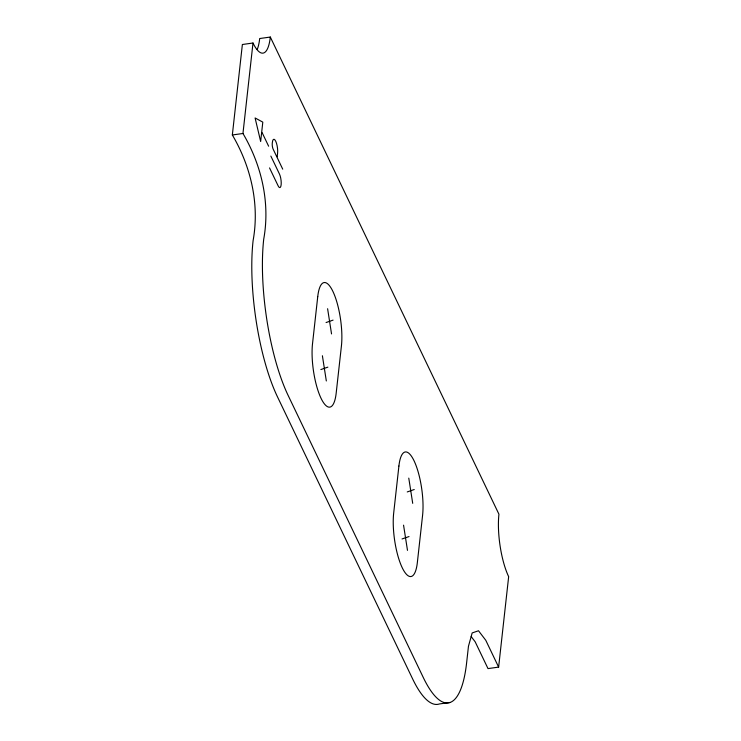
<?xml version="1.0" encoding="UTF-8"?>
<svg xmlns="http://www.w3.org/2000/svg" width="741" height="741" viewBox="0 0 741 741"><rect width="100%" height="100%" fill="white"/><g stroke="black" fill="none" stroke-linecap="round" stroke-linejoin="round"><path stroke-width="1.11" d="M450.019 702.468L439.404 703.95A111.863 31.835 82 0 1 412.709 679.08L277.43 396.741A111.863 31.835 82 0 1 253.098 240.649C259.683 204.145 250.986 166.706 232.341 134.973L242.372 44.506L252.996 43.015A44.747 12.736 82 0 0 270.317 37.05L498.934 514.208A44.747 12.736 82 0 0 508.659 576.646L498.628 667.113L488.004 668.595L475.157 641.771L471.193 636.575M498.628 667.113L485.781 640.289L478.501 630.758L472.165 632.944L468.46 646.263L466.635 662.676A111.863 31.835 82 0 1 423.333 677.598L288.054 395.259A111.863 31.835 82 0 1 263.722 239.167C270.298 202.664 261.601 165.224 242.955 133.482L252.996 43.015M261.656 132.5L260.656 141.503L255.089 117.958L262.805 122.126L261.73 131.815L268.622 146.199M277.199 156.777L277.588 153.248A8.623 2.455 82 0 0 275.717 141.216A8.623 2.455 82 0 0 272.373 142.365L272.262 143.374A4.196 1.195 82 0 0 273.179 149.228L282.729 169.161M326.077 322.53L333.07 320.121M320.862 369.564L327.855 367.147M407.244 491.941L414.238 489.523M402.03 538.966L409.023 536.558M270.317 37.05L259.693 38.532A44.747 12.736 82 0 1 257.21 49.471M232.341 134.973L242.955 133.482M270.854 156.082L279.459 174.033A7.743 2.204 82 0 1 281.135 184.833A7.743 2.204 82 0 1 278.144 185.861L269.539 167.911M408.773 478.121L412.709 503.343M403.558 525.156L407.485 550.368M327.605 308.719L331.542 333.932M322.391 355.745L326.327 380.967M317.741 296.622L312.526 343.648A39.153 11.143 82 0 0 321.038 398.288A39.153 11.143 82 0 0 336.192 393.063L341.416 346.028A39.153 11.143 82 0 0 332.894 291.398A39.153 11.143 82 0 0 317.741 296.622M398.908 466.024L393.684 513.059A39.153 11.143 82 0 0 402.206 567.689A39.153 11.143 82 0 0 417.359 562.465L422.574 515.44A39.153 11.143 82 0 0 414.062 460.8A39.153 11.143 82 0 0 398.908 466.024"/></g></svg>
